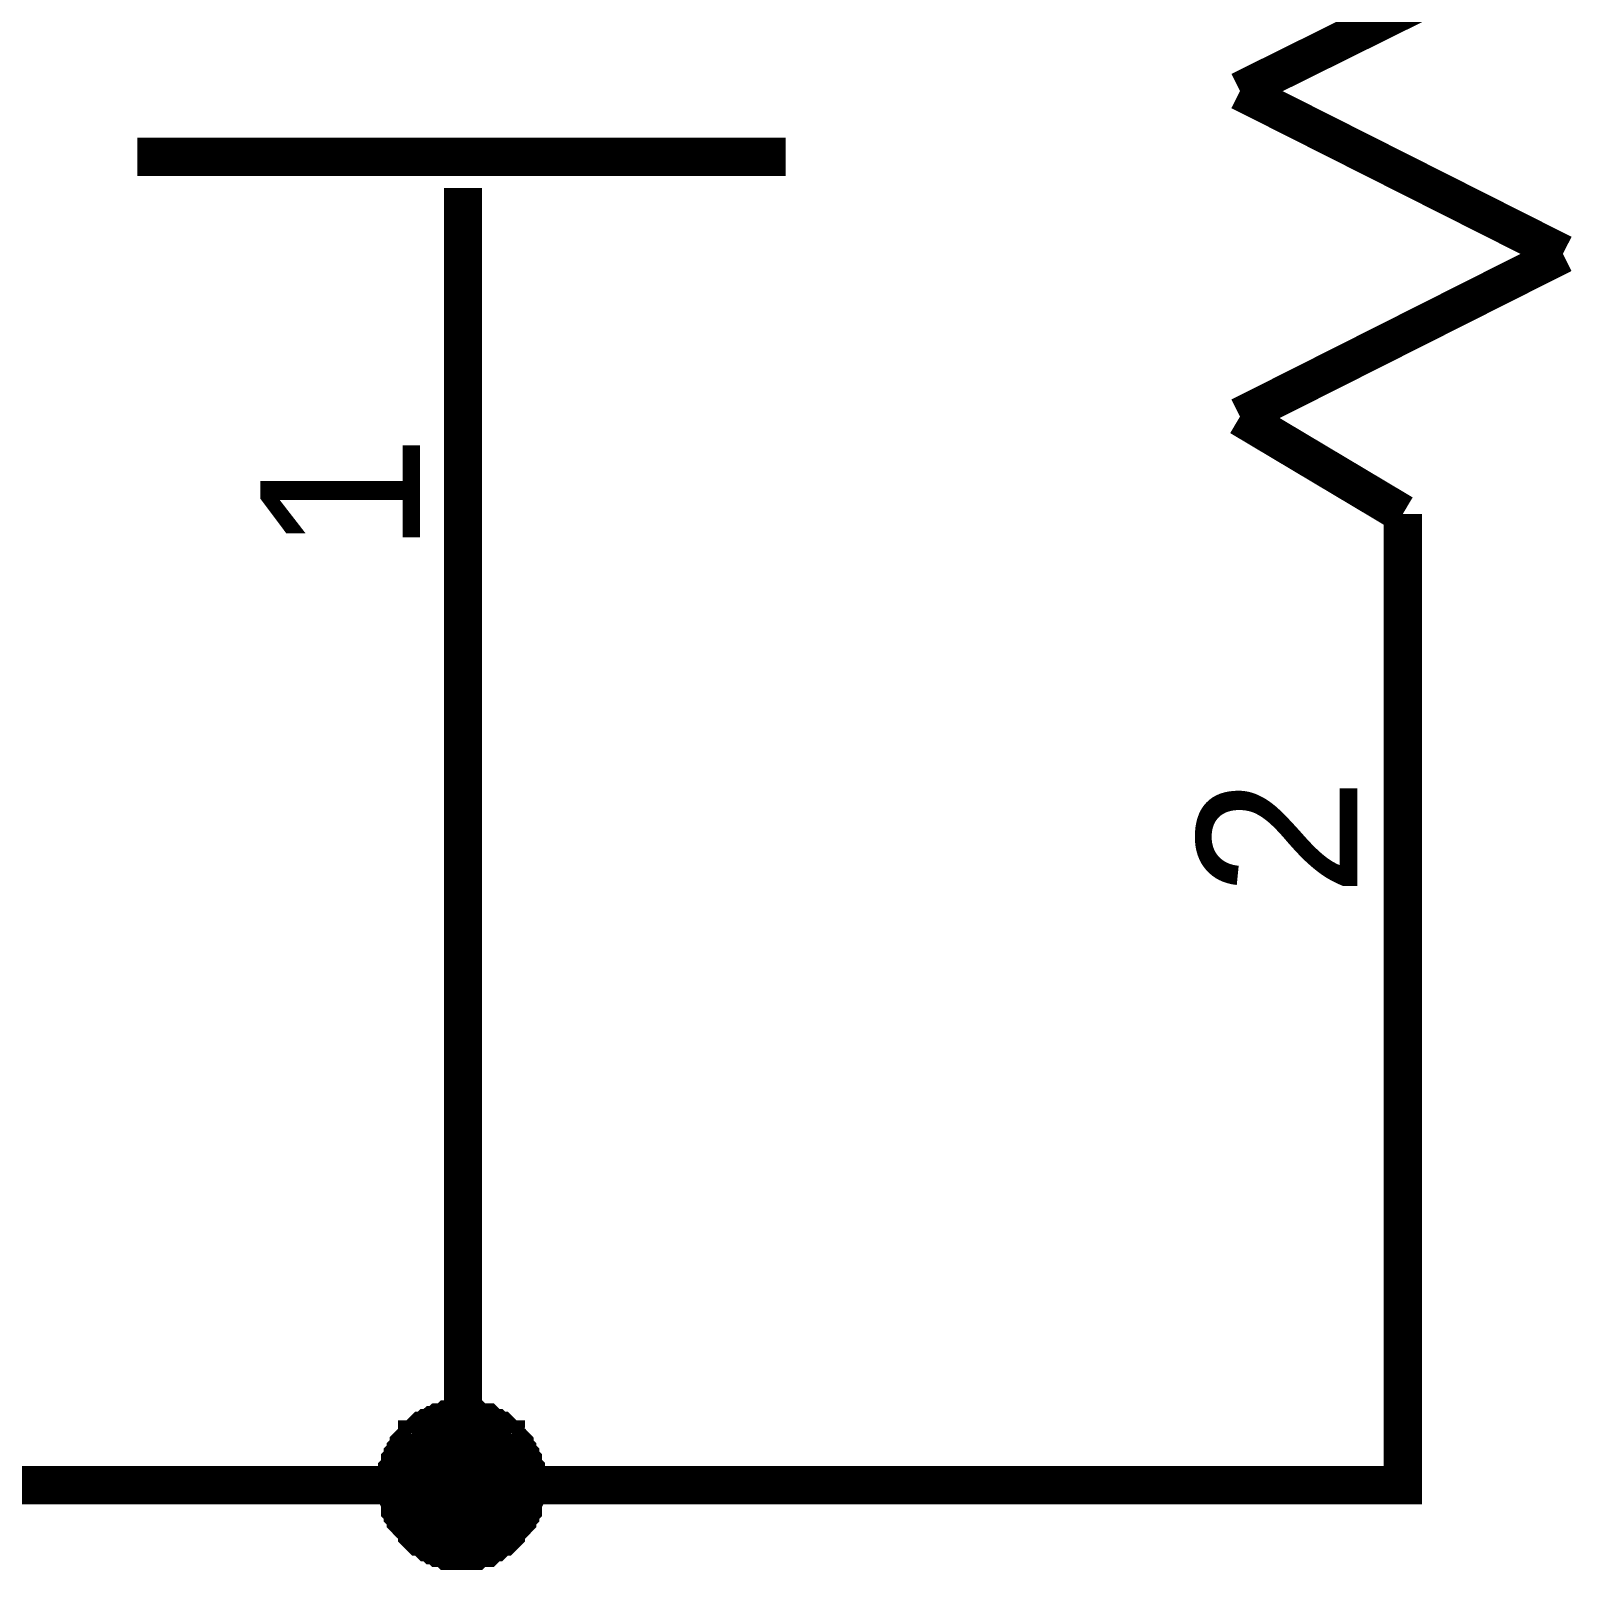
# Model space of a CAD drawing. Header units: millimetres. Extents: x 0 to 800, y 0 to 567.
# Drawn here: x 543.49 to 555.65, y 489.29 to 501.35 of the extents above; entities that cross this region are included whole.
import ezdxf

# ---------------------------------------------------------------- set-up
doc = ezdxf.new("R2010")
doc.units = ezdxf.units.MM
doc.layers.add('Sheet', color=255, linetype='Continuous')

msp = doc.modelspace()

# ---------------------------------------------------------------- linework, layer by layer
at = {"layer": 'Sheet'}
for points, const_width in [([(552.969, 500.881), (555.501, 502.136)], 0.3), ([(555.501, 499.604), (552.969, 500.881)], 0.3), ([(549.408, 500.366), (544.323, 500.366)], 0.3), ([(546.877, 500.12), (546.877, 498.597)], 0.3), ([(546.877, 500.12), (546.877, 499.851)], 0.3), ([(552.969, 498.328), (555.501, 499.604)], 0.3), ([(546.877, 498.597), (546.877, 489.951)], 0.3), ([(554.246, 497.566), (552.969, 498.328)], 0.3), ([(554.246, 497.566), (554.246, 492.482)], 0.3), ([(554.246, 497.566), (554.246, 496.805)], 0.3), ([(523.246, 489.951), (546.877, 489.951), (554.246, 489.951), (554.246, 492.482)], 0.3), ([(546.362, 489.951), (546.362, 489.973), (546.362, 489.995), (546.362, 490.04), (546.362, 490.063), (546.384, 490.085), (546.384, 490.107), (546.384, 490.13), (546.406, 490.152), (546.406, 490.175), (546.429, 490.197), (546.429, 490.219), (546.451, 490.242), (546.451, 490.264), (546.474, 490.287), (546.496, 490.309), (546.518, 490.309), (546.518, 490.331), (546.541, 490.354), (546.563, 490.376), (546.586, 490.376), (546.608, 490.399), (546.63, 490.399), (546.653, 490.421), (546.675, 490.421), (546.698, 490.443), (546.72, 490.443), (546.742, 490.443), (546.765, 490.466), (546.787, 490.466), (546.832, 490.466), (546.854, 490.466), (546.877, 490.466)], 0.3), ([(546.362, 489.951), (546.362, 489.973), (546.362, 489.995), (546.362, 490.04), (546.362, 490.063), (546.384, 490.085), (546.384, 490.107), (546.384, 490.13), (546.406, 490.152), (546.406, 490.175), (546.429, 490.197), (546.429, 490.219), (546.451, 490.242), (546.451, 490.264), (546.474, 490.287), (546.496, 490.309), (546.518, 490.309), (546.518, 490.331), (546.541, 490.354), (546.563, 490.376), (546.586, 490.376), (546.608, 490.399), (546.63, 490.399), (546.653, 490.421), (546.675, 490.421), (546.698, 490.443), (546.72, 490.443), (546.742, 490.443), (546.765, 490.466), (546.787, 490.466), (546.832, 490.466), (546.854, 490.466), (546.877, 490.466)], 0.3), ([(546.362, 489.951), (546.362, 489.973), (546.362, 489.995), (546.362, 490.04), (546.362, 490.063), (546.384, 490.085), (546.384, 490.107), (546.384, 490.13), (546.406, 490.152), (546.406, 490.175), (546.429, 490.197), (546.429, 490.219), (546.451, 490.242), (546.451, 490.264), (546.474, 490.287), (546.496, 490.309), (546.518, 490.309), (546.518, 490.331), (546.541, 490.354), (546.563, 490.376), (546.586, 490.376), (546.608, 490.399), (546.63, 490.399), (546.653, 490.421), (546.675, 490.421), (546.698, 490.443), (546.72, 490.443), (546.742, 490.443), (546.765, 490.466), (546.787, 490.466), (546.832, 490.466), (546.854, 490.466), (546.877, 490.466)], 0.3), ([(546.362, 489.951), (546.362, 489.973), (546.362, 489.995), (546.362, 490.04), (546.362, 490.063), (546.384, 490.085), (546.384, 490.107), (546.384, 490.13), (546.406, 490.152), (546.406, 490.175), (546.429, 490.197), (546.429, 490.219), (546.451, 490.242), (546.451, 490.264), (546.474, 490.287), (546.496, 490.309), (546.518, 490.309), (546.518, 490.331), (546.541, 490.354), (546.563, 490.376), (546.586, 490.376), (546.608, 490.399), (546.63, 490.399), (546.653, 490.421), (546.675, 490.421), (546.698, 490.443), (546.72, 490.443), (546.742, 490.443), (546.765, 490.466), (546.787, 490.466), (546.832, 490.466), (546.854, 490.466), (546.877, 490.466)], 0.3), ([(546.877, 490.466), (546.877, 490.466)], 0.3), ([(546.877, 490.466), (546.899, 490.466), (546.922, 490.466), (546.944, 490.466), (546.966, 490.466), (546.989, 490.443), (547.011, 490.443), (547.056, 490.443), (547.078, 490.421), (547.078, 490.421), (547.101, 490.399), (547.123, 490.399), (547.146, 490.376), (547.168, 490.376), (547.19, 490.354), (547.213, 490.331), (547.213, 490.309), (547.235, 490.309), (547.258, 490.287), (547.28, 490.264), (547.28, 490.242), (547.302, 490.219), (547.302, 490.197), (547.325, 490.175), (547.325, 490.152), (547.347, 490.13), (547.347, 490.107), (547.347, 490.085), (547.37, 490.063), (547.37, 490.04), (547.37, 489.995), (547.37, 489.973), (547.37, 489.951)], 0.3), ([(546.877, 490.466), (546.877, 490.466)], 0.3), ([(546.877, 490.466), (546.899, 490.466), (546.922, 490.466), (546.944, 490.466), (546.966, 490.466), (546.989, 490.443), (547.011, 490.443), (547.056, 490.443), (547.078, 490.421), (547.078, 490.421), (547.101, 490.399), (547.123, 490.399), (547.146, 490.376), (547.168, 490.376), (547.19, 490.354), (547.213, 490.331), (547.213, 490.309), (547.235, 490.309), (547.258, 490.287), (547.28, 490.264), (547.28, 490.242), (547.302, 490.219), (547.302, 490.197), (547.325, 490.175), (547.325, 490.152), (547.347, 490.13), (547.347, 490.107), (547.347, 490.085), (547.37, 490.063), (547.37, 490.04), (547.37, 489.995), (547.37, 489.973), (547.37, 489.951)], 0.3), ([(546.877, 490.466), (546.877, 490.466)], 0.3), ([(546.877, 490.466), (546.899, 490.466), (546.922, 490.466), (546.944, 490.466), (546.966, 490.466), (546.989, 490.443), (547.011, 490.443), (547.056, 490.443), (547.078, 490.421), (547.078, 490.421), (547.101, 490.399), (547.123, 490.399), (547.146, 490.376), (547.168, 490.376), (547.19, 490.354), (547.213, 490.331), (547.213, 490.309), (547.235, 490.309), (547.258, 490.287), (547.28, 490.264), (547.28, 490.242), (547.302, 490.219), (547.302, 490.197), (547.325, 490.175), (547.325, 490.152), (547.347, 490.13), (547.347, 490.107), (547.347, 490.085), (547.37, 490.063), (547.37, 490.04), (547.37, 489.995), (547.37, 489.973), (547.37, 489.951)], 0.3), ([(546.877, 490.466), (546.877, 490.466)], 0.3), ([(546.877, 490.466), (546.899, 490.466), (546.922, 490.466), (546.944, 490.466), (546.966, 490.466), (546.989, 490.443), (547.011, 490.443), (547.056, 490.443), (547.078, 490.421), (547.078, 490.421), (547.101, 490.399), (547.123, 490.399), (547.146, 490.376), (547.168, 490.376), (547.19, 490.354), (547.213, 490.331), (547.213, 490.309), (547.235, 490.309), (547.258, 490.287), (547.28, 490.264), (547.28, 490.242), (547.302, 490.219), (547.302, 490.197), (547.325, 490.175), (547.325, 490.152), (547.347, 490.13), (547.347, 490.107), (547.347, 490.085), (547.37, 490.063), (547.37, 490.04), (547.37, 489.995), (547.37, 489.973), (547.37, 489.951)], 0.3), ([(546.362, 489.951), (546.362, 489.973), (546.362, 489.995), (546.362, 490.04), (546.362, 490.063), (546.384, 490.085), (546.384, 490.107), (546.384, 490.13), (546.406, 490.152), (546.406, 490.175), (546.429, 490.197), (546.429, 490.219), (546.451, 490.242), (546.451, 490.264), (546.474, 490.287), (546.496, 490.309), (546.518, 490.309), (546.518, 490.331), (546.541, 490.354), (546.563, 490.376), (546.586, 490.376), (546.608, 490.399), (546.63, 490.399), (546.653, 490.421), (546.675, 490.421), (546.698, 490.443), (546.72, 490.443), (546.742, 490.443), (546.765, 490.466), (546.787, 490.466), (546.832, 490.466), (546.854, 490.466), (546.877, 490.466)], 0.0991), ([(546.362, 489.951), (546.362, 489.973), (546.362, 489.995), (546.362, 490.04), (546.362, 490.063), (546.384, 490.085), (546.384, 490.107), (546.384, 490.13), (546.406, 490.152), (546.406, 490.175), (546.429, 490.197), (546.429, 490.219), (546.451, 490.242), (546.451, 490.264), (546.474, 490.287), (546.496, 490.309), (546.518, 490.309), (546.518, 490.331), (546.541, 490.354), (546.563, 490.376), (546.586, 490.376), (546.608, 490.399), (546.63, 490.399), (546.653, 490.421), (546.675, 490.421), (546.698, 490.443), (546.72, 490.443), (546.742, 490.443), (546.765, 490.466), (546.787, 490.466), (546.832, 490.466), (546.854, 490.466), (546.877, 490.466)], 0.0991), ([(546.362, 489.951), (546.362, 489.973), (546.362, 489.995), (546.362, 490.04), (546.362, 490.063), (546.384, 490.085), (546.384, 490.107), (546.384, 490.13), (546.406, 490.152), (546.406, 490.175), (546.429, 490.197), (546.429, 490.219), (546.451, 490.242), (546.451, 490.264), (546.474, 490.287), (546.496, 490.309), (546.518, 490.309), (546.518, 490.331), (546.541, 490.354), (546.563, 490.376), (546.586, 490.376), (546.608, 490.399), (546.63, 490.399), (546.653, 490.421), (546.675, 490.421), (546.698, 490.443), (546.72, 490.443), (546.742, 490.443), (546.765, 490.466), (546.787, 490.466), (546.832, 490.466), (546.854, 490.466), (546.877, 490.466)], 0.0991), ([(546.362, 489.951), (546.362, 489.973), (546.362, 489.995), (546.362, 490.04), (546.362, 490.063), (546.384, 490.085), (546.384, 490.107), (546.384, 490.13), (546.406, 490.152), (546.406, 490.175), (546.429, 490.197), (546.429, 490.219), (546.451, 490.242), (546.451, 490.264), (546.474, 490.287), (546.496, 490.309), (546.518, 490.309), (546.518, 490.331), (546.541, 490.354), (546.563, 490.376), (546.586, 490.376), (546.608, 490.399), (546.63, 490.399), (546.653, 490.421), (546.675, 490.421), (546.698, 490.443), (546.72, 490.443), (546.742, 490.443), (546.765, 490.466), (546.787, 490.466), (546.832, 490.466), (546.854, 490.466), (546.877, 490.466)], 0.0991), ([(546.877, 490.466), (546.877, 490.466)], 0.0991), ([(546.877, 490.466), (546.899, 490.466), (546.922, 490.466), (546.944, 490.466), (546.966, 490.466), (546.989, 490.443), (547.011, 490.443), (547.056, 490.443), (547.078, 490.421), (547.078, 490.421), (547.101, 490.399), (547.123, 490.399), (547.146, 490.376), (547.168, 490.376), (547.19, 490.354), (547.213, 490.331), (547.213, 490.309), (547.235, 490.309), (547.258, 490.287), (547.28, 490.264), (547.28, 490.242), (547.302, 490.219), (547.302, 490.197), (547.325, 490.175), (547.325, 490.152), (547.347, 490.13), (547.347, 490.107), (547.347, 490.085), (547.37, 490.063), (547.37, 490.04), (547.37, 489.995), (547.37, 489.973), (547.37, 489.951)], 0.0991), ([(546.877, 490.466), (546.877, 490.466)], 0.0991), ([(546.877, 490.466), (546.899, 490.466), (546.922, 490.466), (546.944, 490.466), (546.966, 490.466), (546.989, 490.443), (547.011, 490.443), (547.056, 490.443), (547.078, 490.421), (547.078, 490.421), (547.101, 490.399), (547.123, 490.399), (547.146, 490.376), (547.168, 490.376), (547.19, 490.354), (547.213, 490.331), (547.213, 490.309), (547.235, 490.309), (547.258, 490.287), (547.28, 490.264), (547.28, 490.242), (547.302, 490.219), (547.302, 490.197), (547.325, 490.175), (547.325, 490.152), (547.347, 490.13), (547.347, 490.107), (547.347, 490.085), (547.37, 490.063), (547.37, 490.04), (547.37, 489.995), (547.37, 489.973), (547.37, 489.951)], 0.0991), ([(546.877, 490.466), (546.877, 490.466)], 0.0991), ([(546.877, 490.466), (546.899, 490.466), (546.922, 490.466), (546.944, 490.466), (546.966, 490.466), (546.989, 490.443), (547.011, 490.443), (547.056, 490.443), (547.078, 490.421), (547.078, 490.421), (547.101, 490.399), (547.123, 490.399), (547.146, 490.376), (547.168, 490.376), (547.19, 490.354), (547.213, 490.331), (547.213, 490.309), (547.235, 490.309), (547.258, 490.287), (547.28, 490.264), (547.28, 490.242), (547.302, 490.219), (547.302, 490.197), (547.325, 490.175), (547.325, 490.152), (547.347, 490.13), (547.347, 490.107), (547.347, 490.085), (547.37, 490.063), (547.37, 490.04), (547.37, 489.995), (547.37, 489.973), (547.37, 489.951)], 0.0991), ([(546.877, 490.466), (546.877, 490.466)], 0.0991), ([(546.877, 490.466), (546.899, 490.466), (546.922, 490.466), (546.944, 490.466), (546.966, 490.466), (546.989, 490.443), (547.011, 490.443), (547.056, 490.443), (547.078, 490.421), (547.078, 490.421), (547.101, 490.399), (547.123, 490.399), (547.146, 490.376), (547.168, 490.376), (547.19, 490.354), (547.213, 490.331), (547.213, 490.309), (547.235, 490.309), (547.258, 490.287), (547.28, 490.264), (547.28, 490.242), (547.302, 490.219), (547.302, 490.197), (547.325, 490.175), (547.325, 490.152), (547.347, 490.13), (547.347, 490.107), (547.347, 490.085), (547.37, 490.063), (547.37, 490.04), (547.37, 489.995), (547.37, 489.973), (547.37, 489.951)], 0.0991), ([(546.877, 489.435), (546.854, 489.435), (546.832, 489.435), (546.787, 489.435), (546.765, 489.435), (546.742, 489.458), (546.72, 489.458), (546.698, 489.458), (546.675, 489.48), (546.653, 489.48), (546.63, 489.503), (546.608, 489.503), (546.586, 489.525), (546.563, 489.547), (546.541, 489.547), (546.518, 489.57), (546.518, 489.592), (546.496, 489.615), (546.474, 489.637), (546.451, 489.659), (546.451, 489.659), (546.429, 489.682), (546.429, 489.704), (546.406, 489.727), (546.406, 489.749), (546.384, 489.771), (546.384, 489.794), (546.384, 489.816), (546.362, 489.861), (546.362, 489.883), (546.362, 489.906), (546.362, 489.928), (546.362, 489.951)], 0.3), ([(546.362, 489.951), (546.362, 489.951)], 0.3), ([(546.877, 489.435), (546.854, 489.435), (546.832, 489.435), (546.787, 489.435), (546.765, 489.435), (546.742, 489.458), (546.72, 489.458), (546.698, 489.458), (546.675, 489.48), (546.653, 489.48), (546.63, 489.503), (546.608, 489.503), (546.586, 489.525), (546.563, 489.547), (546.541, 489.547), (546.518, 489.57), (546.518, 489.592), (546.496, 489.615), (546.474, 489.637), (546.451, 489.659), (546.451, 489.659), (546.429, 489.682), (546.429, 489.704), (546.406, 489.727), (546.406, 489.749), (546.384, 489.771), (546.384, 489.794), (546.384, 489.816), (546.362, 489.861), (546.362, 489.883), (546.362, 489.906), (546.362, 489.928), (546.362, 489.951)], 0.3), ([(546.362, 489.951), (546.362, 489.951)], 0.3), ([(546.877, 489.435), (546.854, 489.435), (546.832, 489.435), (546.787, 489.435), (546.765, 489.435), (546.742, 489.458), (546.72, 489.458), (546.698, 489.458), (546.675, 489.48), (546.653, 489.48), (546.63, 489.503), (546.608, 489.503), (546.586, 489.525), (546.563, 489.547), (546.541, 489.547), (546.518, 489.57), (546.518, 489.592), (546.496, 489.615), (546.474, 489.637), (546.451, 489.659), (546.451, 489.659), (546.429, 489.682), (546.429, 489.704), (546.406, 489.727), (546.406, 489.749), (546.384, 489.771), (546.384, 489.794), (546.384, 489.816), (546.362, 489.861), (546.362, 489.883), (546.362, 489.906), (546.362, 489.928), (546.362, 489.951)], 0.3), ([(546.362, 489.951), (546.362, 489.951)], 0.3), ([(546.877, 489.435), (546.854, 489.435), (546.832, 489.435), (546.787, 489.435), (546.765, 489.435), (546.742, 489.458), (546.72, 489.458), (546.698, 489.458), (546.675, 489.48), (546.653, 489.48), (546.63, 489.503), (546.608, 489.503), (546.586, 489.525), (546.563, 489.547), (546.541, 489.547), (546.518, 489.57), (546.518, 489.592), (546.496, 489.615), (546.474, 489.637), (546.451, 489.659), (546.451, 489.659), (546.429, 489.682), (546.429, 489.704), (546.406, 489.727), (546.406, 489.749), (546.384, 489.771), (546.384, 489.794), (546.384, 489.816), (546.362, 489.861), (546.362, 489.883), (546.362, 489.906), (546.362, 489.928), (546.362, 489.951)], 0.3), ([(546.362, 489.951), (546.362, 489.951)], 0.3), ([(547.37, 489.951), (547.37, 489.928), (547.37, 489.906), (547.37, 489.883), (547.37, 489.861), (547.347, 489.816), (547.347, 489.794), (547.347, 489.771), (547.325, 489.749), (547.325, 489.727), (547.302, 489.704), (547.302, 489.682), (547.28, 489.659), (547.28, 489.659), (547.258, 489.637), (547.235, 489.615), (547.213, 489.592), (547.213, 489.57), (547.19, 489.547), (547.168, 489.547), (547.146, 489.525), (547.123, 489.503), (547.101, 489.503), (547.078, 489.48), (547.078, 489.48), (547.056, 489.458), (547.011, 489.458), (546.989, 489.458), (546.966, 489.435), (546.944, 489.435), (546.922, 489.435), (546.899, 489.435), (546.877, 489.435)], 0.3), ([(547.37, 489.951), (547.37, 489.928), (547.37, 489.906), (547.37, 489.883), (547.37, 489.861), (547.347, 489.816), (547.347, 489.794), (547.347, 489.771), (547.325, 489.749), (547.325, 489.727), (547.302, 489.704), (547.302, 489.682), (547.28, 489.659), (547.28, 489.659), (547.258, 489.637), (547.235, 489.615), (547.213, 489.592), (547.213, 489.57), (547.19, 489.547), (547.168, 489.547), (547.146, 489.525), (547.123, 489.503), (547.101, 489.503), (547.078, 489.48), (547.078, 489.48), (547.056, 489.458), (547.011, 489.458), (546.989, 489.458), (546.966, 489.435), (546.944, 489.435), (546.922, 489.435), (546.899, 489.435), (546.877, 489.435)], 0.3), ([(547.37, 489.951), (547.37, 489.928), (547.37, 489.906), (547.37, 489.883), (547.37, 489.861), (547.347, 489.816), (547.347, 489.794), (547.347, 489.771), (547.325, 489.749), (547.325, 489.727), (547.302, 489.704), (547.302, 489.682), (547.28, 489.659), (547.28, 489.659), (547.258, 489.637), (547.235, 489.615), (547.213, 489.592), (547.213, 489.57), (547.19, 489.547), (547.168, 489.547), (547.146, 489.525), (547.123, 489.503), (547.101, 489.503), (547.078, 489.48), (547.078, 489.48), (547.056, 489.458), (547.011, 489.458), (546.989, 489.458), (546.966, 489.435), (546.944, 489.435), (546.922, 489.435), (546.899, 489.435), (546.877, 489.435)], 0.3), ([(547.37, 489.951), (547.37, 489.928), (547.37, 489.906), (547.37, 489.883), (547.37, 489.861), (547.347, 489.816), (547.347, 489.794), (547.347, 489.771), (547.325, 489.749), (547.325, 489.727), (547.302, 489.704), (547.302, 489.682), (547.28, 489.659), (547.28, 489.659), (547.258, 489.637), (547.235, 489.615), (547.213, 489.592), (547.213, 489.57), (547.19, 489.547), (547.168, 489.547), (547.146, 489.525), (547.123, 489.503), (547.101, 489.503), (547.078, 489.48), (547.078, 489.48), (547.056, 489.458), (547.011, 489.458), (546.989, 489.458), (546.966, 489.435), (546.944, 489.435), (546.922, 489.435), (546.899, 489.435), (546.877, 489.435)], 0.3), ([(547.37, 489.951), (547.37, 489.951), (547.37, 489.951), (547.37, 489.951), (547.37, 489.951), (547.37, 489.951), (547.37, 489.951), (547.37, 489.951), (547.37, 489.951), (547.37, 489.951), (547.37, 489.951), (547.37, 489.951), (547.37, 489.951), (547.37, 489.951), (547.37, 489.951), (547.37, 489.951), (547.37, 489.951), (547.37, 489.951), (547.37, 489.951), (547.37, 489.951), (547.37, 489.951), (547.37, 489.951), (547.37, 489.951), (547.37, 489.951), (547.37, 489.951), (547.37, 489.951), (547.37, 489.951), (547.37, 489.951), (547.37, 489.951), (547.37, 489.951), (547.37, 489.951), (547.37, 489.951), (547.37, 489.951)], 0.3), ([(547.37, 489.951), (547.37, 489.951)], 0.3), ([(547.37, 489.951), (547.37, 489.951), (547.37, 489.951), (547.37, 489.951), (547.37, 489.951), (547.37, 489.951), (547.37, 489.951), (547.37, 489.951), (547.37, 489.951), (547.37, 489.951), (547.37, 489.951), (547.37, 489.951), (547.37, 489.951), (547.37, 489.951), (547.37, 489.951), (547.37, 489.951), (547.37, 489.951), (547.37, 489.951), (547.37, 489.951), (547.37, 489.951), (547.37, 489.951), (547.37, 489.951), (547.37, 489.951), (547.37, 489.951), (547.37, 489.951), (547.37, 489.951), (547.37, 489.951), (547.37, 489.951), (547.37, 489.951), (547.37, 489.951), (547.37, 489.951), (547.37, 489.951), (547.37, 489.951)], 0.3), ([(547.37, 489.951), (547.37, 489.951)], 0.3), ([(547.37, 489.951), (547.37, 489.951), (547.37, 489.951), (547.37, 489.951), (547.37, 489.951), (547.37, 489.951), (547.37, 489.951), (547.37, 489.951), (547.37, 489.951), (547.37, 489.951), (547.37, 489.951), (547.37, 489.951), (547.37, 489.951), (547.37, 489.951), (547.37, 489.951), (547.37, 489.951), (547.37, 489.951), (547.37, 489.951), (547.37, 489.951), (547.37, 489.951), (547.37, 489.951), (547.37, 489.951), (547.37, 489.951), (547.37, 489.951), (547.37, 489.951), (547.37, 489.951), (547.37, 489.951), (547.37, 489.951), (547.37, 489.951), (547.37, 489.951), (547.37, 489.951), (547.37, 489.951), (547.37, 489.951)], 0.3), ([(547.37, 489.951), (547.37, 489.951)], 0.3), ([(547.37, 489.951), (547.37, 489.951), (547.37, 489.951), (547.37, 489.951), (547.37, 489.951), (547.37, 489.951), (547.37, 489.951), (547.37, 489.951), (547.37, 489.951), (547.37, 489.951), (547.37, 489.951), (547.37, 489.951), (547.37, 489.951), (547.37, 489.951), (547.37, 489.951), (547.37, 489.951), (547.37, 489.951), (547.37, 489.951), (547.37, 489.951), (547.37, 489.951), (547.37, 489.951), (547.37, 489.951), (547.37, 489.951), (547.37, 489.951), (547.37, 489.951), (547.37, 489.951), (547.37, 489.951), (547.37, 489.951), (547.37, 489.951), (547.37, 489.951), (547.37, 489.951), (547.37, 489.951), (547.37, 489.951)], 0.3), ([(547.37, 489.951), (547.37, 489.951)], 0.3), ([(546.877, 489.435), (546.854, 489.435), (546.832, 489.435), (546.787, 489.435), (546.765, 489.435), (546.742, 489.458), (546.72, 489.458), (546.698, 489.458), (546.675, 489.48), (546.653, 489.48), (546.63, 489.503), (546.608, 489.503), (546.586, 489.525), (546.563, 489.547), (546.541, 489.547), (546.518, 489.57), (546.518, 489.592), (546.496, 489.615), (546.474, 489.637), (546.451, 489.659), (546.451, 489.659), (546.429, 489.682), (546.429, 489.704), (546.406, 489.727), (546.406, 489.749), (546.384, 489.771), (546.384, 489.794), (546.384, 489.816), (546.362, 489.861), (546.362, 489.883), (546.362, 489.906), (546.362, 489.928), (546.362, 489.951)], 0.0991), ([(546.362, 489.951), (546.362, 489.951)], 0.0991), ([(546.877, 489.435), (546.854, 489.435), (546.832, 489.435), (546.787, 489.435), (546.765, 489.435), (546.742, 489.458), (546.72, 489.458), (546.698, 489.458), (546.675, 489.48), (546.653, 489.48), (546.63, 489.503), (546.608, 489.503), (546.586, 489.525), (546.563, 489.547), (546.541, 489.547), (546.518, 489.57), (546.518, 489.592), (546.496, 489.615), (546.474, 489.637), (546.451, 489.659), (546.451, 489.659), (546.429, 489.682), (546.429, 489.704), (546.406, 489.727), (546.406, 489.749), (546.384, 489.771), (546.384, 489.794), (546.384, 489.816), (546.362, 489.861), (546.362, 489.883), (546.362, 489.906), (546.362, 489.928), (546.362, 489.951)], 0.0991), ([(546.362, 489.951), (546.362, 489.951)], 0.0991), ([(546.877, 489.435), (546.854, 489.435), (546.832, 489.435), (546.787, 489.435), (546.765, 489.435), (546.742, 489.458), (546.72, 489.458), (546.698, 489.458), (546.675, 489.48), (546.653, 489.48), (546.63, 489.503), (546.608, 489.503), (546.586, 489.525), (546.563, 489.547), (546.541, 489.547), (546.518, 489.57), (546.518, 489.592), (546.496, 489.615), (546.474, 489.637), (546.451, 489.659), (546.451, 489.659), (546.429, 489.682), (546.429, 489.704), (546.406, 489.727), (546.406, 489.749), (546.384, 489.771), (546.384, 489.794), (546.384, 489.816), (546.362, 489.861), (546.362, 489.883), (546.362, 489.906), (546.362, 489.928), (546.362, 489.951)], 0.0991), ([(546.362, 489.951), (546.362, 489.951)], 0.0991), ([(546.877, 489.435), (546.854, 489.435), (546.832, 489.435), (546.787, 489.435), (546.765, 489.435), (546.742, 489.458), (546.72, 489.458), (546.698, 489.458), (546.675, 489.48), (546.653, 489.48), (546.63, 489.503), (546.608, 489.503), (546.586, 489.525), (546.563, 489.547), (546.541, 489.547), (546.518, 489.57), (546.518, 489.592), (546.496, 489.615), (546.474, 489.637), (546.451, 489.659), (546.451, 489.659), (546.429, 489.682), (546.429, 489.704), (546.406, 489.727), (546.406, 489.749), (546.384, 489.771), (546.384, 489.794), (546.384, 489.816), (546.362, 489.861), (546.362, 489.883), (546.362, 489.906), (546.362, 489.928), (546.362, 489.951)], 0.0991), ([(546.362, 489.951), (546.362, 489.951)], 0.0991), ([(547.37, 489.951), (547.37, 489.928), (547.37, 489.906), (547.37, 489.883), (547.37, 489.861), (547.347, 489.816), (547.347, 489.794), (547.347, 489.771), (547.325, 489.749), (547.325, 489.727), (547.302, 489.704), (547.302, 489.682), (547.28, 489.659), (547.28, 489.659), (547.258, 489.637), (547.235, 489.615), (547.213, 489.592), (547.213, 489.57), (547.19, 489.547), (547.168, 489.547), (547.146, 489.525), (547.123, 489.503), (547.101, 489.503), (547.078, 489.48), (547.078, 489.48), (547.056, 489.458), (547.011, 489.458), (546.989, 489.458), (546.966, 489.435), (546.944, 489.435), (546.922, 489.435), (546.899, 489.435), (546.877, 489.435)], 0.0991), ([(547.37, 489.951), (547.37, 489.928), (547.37, 489.906), (547.37, 489.883), (547.37, 489.861), (547.347, 489.816), (547.347, 489.794), (547.347, 489.771), (547.325, 489.749), (547.325, 489.727), (547.302, 489.704), (547.302, 489.682), (547.28, 489.659), (547.28, 489.659), (547.258, 489.637), (547.235, 489.615), (547.213, 489.592), (547.213, 489.57), (547.19, 489.547), (547.168, 489.547), (547.146, 489.525), (547.123, 489.503), (547.101, 489.503), (547.078, 489.48), (547.078, 489.48), (547.056, 489.458), (547.011, 489.458), (546.989, 489.458), (546.966, 489.435), (546.944, 489.435), (546.922, 489.435), (546.899, 489.435), (546.877, 489.435)], 0.0991), ([(547.37, 489.951), (547.37, 489.928), (547.37, 489.906), (547.37, 489.883), (547.37, 489.861), (547.347, 489.816), (547.347, 489.794), (547.347, 489.771), (547.325, 489.749), (547.325, 489.727), (547.302, 489.704), (547.302, 489.682), (547.28, 489.659), (547.28, 489.659), (547.258, 489.637), (547.235, 489.615), (547.213, 489.592), (547.213, 489.57), (547.19, 489.547), (547.168, 489.547), (547.146, 489.525), (547.123, 489.503), (547.101, 489.503), (547.078, 489.48), (547.078, 489.48), (547.056, 489.458), (547.011, 489.458), (546.989, 489.458), (546.966, 489.435), (546.944, 489.435), (546.922, 489.435), (546.899, 489.435), (546.877, 489.435)], 0.0991), ([(547.37, 489.951), (547.37, 489.928), (547.37, 489.906), (547.37, 489.883), (547.37, 489.861), (547.347, 489.816), (547.347, 489.794), (547.347, 489.771), (547.325, 489.749), (547.325, 489.727), (547.302, 489.704), (547.302, 489.682), (547.28, 489.659), (547.28, 489.659), (547.258, 489.637), (547.235, 489.615), (547.213, 489.592), (547.213, 489.57), (547.19, 489.547), (547.168, 489.547), (547.146, 489.525), (547.123, 489.503), (547.101, 489.503), (547.078, 489.48), (547.078, 489.48), (547.056, 489.458), (547.011, 489.458), (546.989, 489.458), (546.966, 489.435), (546.944, 489.435), (546.922, 489.435), (546.899, 489.435), (546.877, 489.435)], 0.0991), ([(547.37, 489.951), (547.37, 489.951), (547.37, 489.951), (547.37, 489.951), (547.37, 489.951), (547.37, 489.951), (547.37, 489.951), (547.37, 489.951), (547.37, 489.951), (547.37, 489.951), (547.37, 489.951), (547.37, 489.951), (547.37, 489.951), (547.37, 489.951), (547.37, 489.951), (547.37, 489.951), (547.37, 489.951), (547.37, 489.951), (547.37, 489.951), (547.37, 489.951), (547.37, 489.951), (547.37, 489.951), (547.37, 489.951), (547.37, 489.951), (547.37, 489.951), (547.37, 489.951), (547.37, 489.951), (547.37, 489.951), (547.37, 489.951), (547.37, 489.951), (547.37, 489.951), (547.37, 489.951), (547.37, 489.951)], 0.0991), ([(547.37, 489.951), (547.37, 489.951)], 0.0991), ([(547.37, 489.951), (547.37, 489.951), (547.37, 489.951), (547.37, 489.951), (547.37, 489.951), (547.37, 489.951), (547.37, 489.951), (547.37, 489.951), (547.37, 489.951), (547.37, 489.951), (547.37, 489.951), (547.37, 489.951), (547.37, 489.951), (547.37, 489.951), (547.37, 489.951), (547.37, 489.951), (547.37, 489.951), (547.37, 489.951), (547.37, 489.951), (547.37, 489.951), (547.37, 489.951), (547.37, 489.951), (547.37, 489.951), (547.37, 489.951), (547.37, 489.951), (547.37, 489.951), (547.37, 489.951), (547.37, 489.951), (547.37, 489.951), (547.37, 489.951), (547.37, 489.951), (547.37, 489.951), (547.37, 489.951)], 0.0991), ([(547.37, 489.951), (547.37, 489.951)], 0.0991), ([(547.37, 489.951), (547.37, 489.951), (547.37, 489.951), (547.37, 489.951), (547.37, 489.951), (547.37, 489.951), (547.37, 489.951), (547.37, 489.951), (547.37, 489.951), (547.37, 489.951), (547.37, 489.951), (547.37, 489.951), (547.37, 489.951), (547.37, 489.951), (547.37, 489.951), (547.37, 489.951), (547.37, 489.951), (547.37, 489.951), (547.37, 489.951), (547.37, 489.951), (547.37, 489.951), (547.37, 489.951), (547.37, 489.951), (547.37, 489.951), (547.37, 489.951), (547.37, 489.951), (547.37, 489.951), (547.37, 489.951), (547.37, 489.951), (547.37, 489.951), (547.37, 489.951), (547.37, 489.951), (547.37, 489.951)], 0.0991), ([(547.37, 489.951), (547.37, 489.951)], 0.0991), ([(547.37, 489.951), (547.37, 489.951), (547.37, 489.951), (547.37, 489.951), (547.37, 489.951), (547.37, 489.951), (547.37, 489.951), (547.37, 489.951), (547.37, 489.951), (547.37, 489.951), (547.37, 489.951), (547.37, 489.951), (547.37, 489.951), (547.37, 489.951), (547.37, 489.951), (547.37, 489.951), (547.37, 489.951), (547.37, 489.951), (547.37, 489.951), (547.37, 489.951), (547.37, 489.951), (547.37, 489.951), (547.37, 489.951), (547.37, 489.951), (547.37, 489.951), (547.37, 489.951), (547.37, 489.951), (547.37, 489.951), (547.37, 489.951), (547.37, 489.951), (547.37, 489.951), (547.37, 489.951), (547.37, 489.951)], 0.0991), ([(547.37, 489.951), (547.37, 489.951)], 0.0991)]:
    msp.add_lwpolyline(points, dxfattribs=dict(at, const_width=const_width))
at = {"layer": 'Sheet', "const_width": 0.508}
msp.add_lwpolyline([(546.608, 489.966, 1), (547.116, 489.966, 1)], format="xyb", close=True, dxfattribs=at)

# ---------------------------------------------------------------- texts
at = {"layer": 'Sheet'}
for s, p in [('1', (546.541, 497.253)), ('2', (553.888, 494.565))]:
    msp.add_text(s, height=1.254, rotation=90, dxfattribs=at).set_placement(p)

doc.saveas('drawing.dxf')
